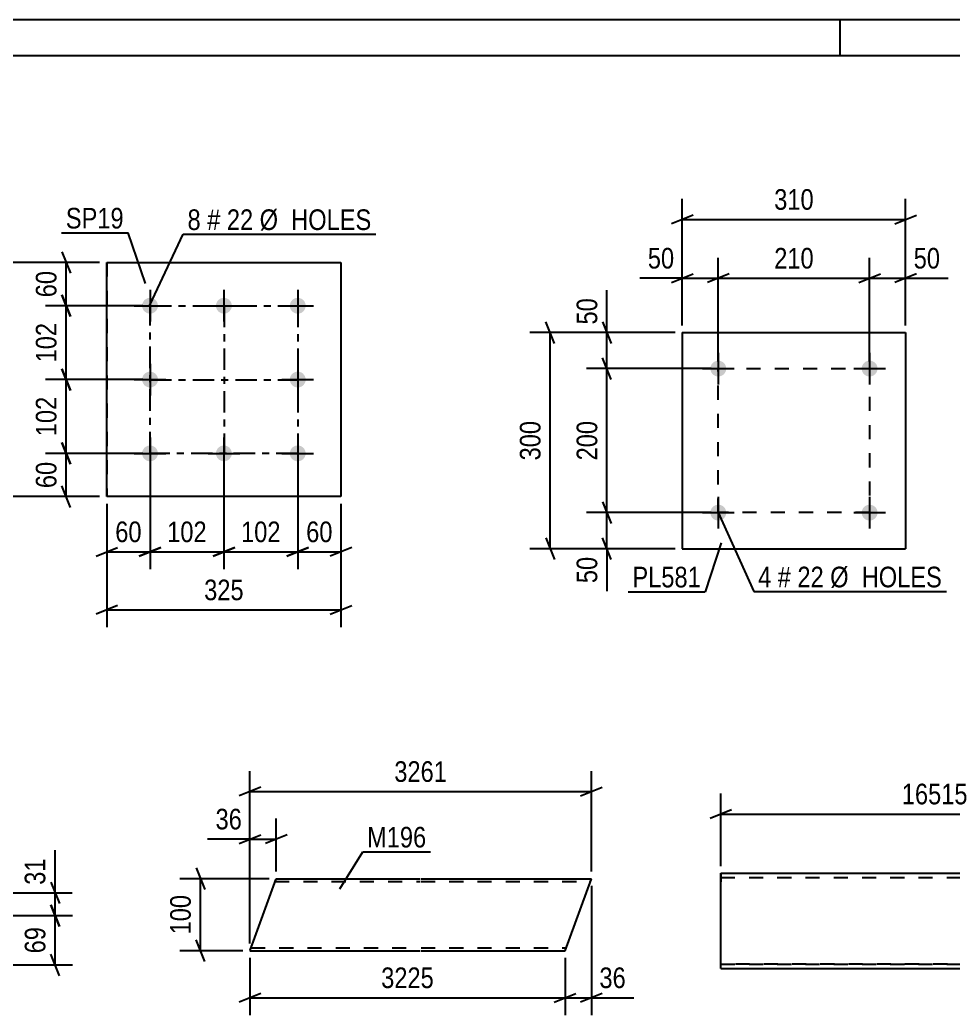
# Model space of a CAD drawing. Header units: millimetres. Extents: x 0 to 1757, y 0 to 560.
# Drawn here: x 96.2 to 225.7, y 158.8 to 297 of the extents above; entities that cross this region are included whole.
import ezdxf

# ---------------------------------------------------------------- set-up
doc = ezdxf.new("R2010")
doc.units = ezdxf.units.MM
doc.linetypes.add('DXK_LINE_DOT2', pattern=[3.9198, 1.9599, -1.9599])
doc.linetypes.add('DXK_LINE_DOT3', pattern=[5.9187, 2.979, -0.9799, 0.9799, -0.9799])
doc.styles.add('Arial Narrow', font='ARIALN.TTF', dxfattribs={"height": 0.2})

# ---------------------------------------------------------------- blocks, each defined once
blk = doc.blocks.new('Unknown-814276635-1133')
at = {"color": 5, "linetype": 'Continuous'}
for p, q in [((420, 297), (0, 297)), ((210, 292), (210, 297)), ((415, 292), (5, 292))]:
    blk.add_line(p, q, dxfattribs=at)
blk = doc.blocks.new('Part-814276635-5508 - 5502')
at = {"color": 2, "linetype": 'Continuous'}
for p, q in [((128.39, 168.57), (131.74, 177.77)), ((131.74, 177.77), (131.74, 177.77)), ((131.74, 177.77), (151.74, 177.77)), ((151.84, 177.77), (175.48, 177.77)), ((171.84, 167.77), (175.48, 177.77)), ((175.48, 177.77), (175.48, 177.77)), ((128.12, 167.83), (128.39, 168.57)), ((128.12, 167.83), (128.1, 167.77)), ((128.1, 167.77), (128.1, 167.77)), ((128.1, 167.77), (151.74, 167.77)), ((151.84, 167.77), (171.84, 167.77))]:
    blk.add_line(p, q, dxfattribs=at)
at = {"color": 7, "linetype": 'DXK_LINE_DOT2'}
for p, q in [((131.45, 176.97), (131.45, 176.97)), ((131.45, 176.97), (131.45, 176.97)), ((131.59, 177.37), (131.59, 177.37)), ((131.59, 177.37), (151.74, 177.37)), ((131.59, 177.37), (151.74, 177.37)), ((131.74, 177.77), (151.74, 177.77)), ((131.74, 177.77), (131.74, 177.77)), ((151.84, 177.77), (175.48, 177.77)), ((151.84, 177.37), (175.33, 177.37)), ((151.84, 177.37), (175.33, 177.37)), ((175.32, 177.34), (175.3, 177.28)), ((175.32, 177.34), (175.3, 177.28)), ((175.32, 177.34), (175.33, 177.37)), ((175.32, 177.34), (175.33, 177.37)), ((175.33, 177.37), (175.33, 177.37)), ((128.18, 168), (128.39, 168.57)), ((128.1, 167.77), (151.74, 167.77)), ((128.24, 168.17), (128.24, 168.17)), ((128.24, 168.17), (151.74, 168.17)), ((128.24, 168.17), (151.74, 168.17)), ((151.84, 168.17), (171.98, 168.17)), ((151.84, 168.17), (171.98, 168.17)), ((151.84, 167.77), (171.84, 167.77))]:
    blk.add_line(p, q, dxfattribs=at)
blk = doc.blocks.new('Part-814276635-5581 - 5575')
at = {"color": 2, "linetype": 'Continuous'}
for p, q in [((108.23, 230.82), (108.23, 263.32)), ((108.23, 263.32), (108.23, 263.32)), ((108.23, 263.32), (140.73, 263.31)), ((140.73, 263.31), (140.73, 230.81)), ((108.23, 230.82), (108.23, 230.82)), ((140.73, 230.81), (108.23, 230.82))]:
    blk.add_line(p, q, dxfattribs=at)
at = {"color": 7, "linetype": 'DXK_LINE_DOT2'}
for p, q in [((108.23, 263.32), (108.23, 230.82)), ((140.73, 263.31), (140.73, 263.31)), ((140.73, 263.31), (140.73, 230.81)), ((140.73, 230.81), (140.73, 230.81))]:
    blk.add_line(p, q, dxfattribs=at)
blk = doc.blocks.new('Bolt-814276635-5614 - 5575')
at = {"linetype": 'Continuous'}
for points in [[(115.33, 257.32), (115.31, 257.09), (115.24, 256.88), (115.12, 256.68), (114.97, 256.5), (114.79, 256.37), (114.58, 256.27), (114.35, 256.22), (114.12, 256.22), (113.9, 256.27), (113.69, 256.36), (113.5, 256.49), (113.34, 256.66), (113.23, 256.86), (113.15, 257.08), (113.13, 257.31), (113.15, 257.54), (113.22, 257.75), (113.33, 257.95), (113.49, 258.13), (113.67, 258.26), (113.88, 258.36), (114.1, 258.41), (114.33, 258.41), (114.56, 258.36), (114.77, 258.27), (114.96, 258.14), (115.11, 257.97), (115.23, 257.77), (115.3, 257.55)], [(125.58, 257.32), (125.56, 257.09), (125.49, 256.88), (125.37, 256.68), (125.22, 256.5), (125.04, 256.37), (124.83, 256.27), (124.6, 256.22), (124.37, 256.22), (124.15, 256.27), (123.94, 256.36), (123.75, 256.49), (123.59, 256.66), (123.48, 256.86), (123.4, 257.08), (123.38, 257.31), (123.4, 257.53), (123.47, 257.75), (123.58, 257.95), (123.74, 258.13), (123.92, 258.26), (124.13, 258.36), (124.35, 258.41), (124.58, 258.41), (124.81, 258.36), (125.02, 258.27), (125.21, 258.14), (125.36, 257.97), (125.48, 257.77), (125.55, 257.55)], [(135.83, 257.32), (135.81, 257.09), (135.74, 256.88), (135.62, 256.68), (135.47, 256.5), (135.29, 256.37), (135.08, 256.27), (134.85, 256.22), (134.62, 256.22), (134.4, 256.27), (134.19, 256.36), (134, 256.49), (133.84, 256.66), (133.73, 256.86), (133.65, 257.08), (133.63, 257.31), (133.65, 257.53), (133.72, 257.75), (133.83, 257.95), (133.99, 258.13), (134.17, 258.26), (134.38, 258.36), (134.6, 258.41), (134.83, 258.41), (135.06, 258.36), (135.27, 258.27), (135.46, 258.14), (135.61, 257.97), (135.73, 257.77), (135.8, 257.55)], [(115.33, 247.07), (115.31, 246.84), (115.24, 246.63), (115.12, 246.43), (114.97, 246.25), (114.79, 246.12), (114.58, 246.02), (114.35, 245.97), (114.12, 245.97), (113.9, 246.02), (113.69, 246.11), (113.5, 246.24), (113.34, 246.41), (113.23, 246.61), (113.15, 246.83), (113.13, 247.06), (113.15, 247.29), (113.22, 247.5), (113.33, 247.7), (113.48, 247.88), (113.67, 248.01), (113.88, 248.11), (114.1, 248.16), (114.33, 248.16), (114.56, 248.11), (114.77, 248.02), (114.96, 247.89), (115.11, 247.72), (115.23, 247.52), (115.3, 247.3)], [(135.83, 247.07), (135.81, 246.84), (135.74, 246.63), (135.62, 246.43), (135.47, 246.25), (135.29, 246.12), (135.08, 246.02), (134.85, 245.97), (134.62, 245.97), (134.4, 246.02), (134.19, 246.11), (134, 246.24), (133.84, 246.41), (133.73, 246.61), (133.65, 246.83), (133.63, 247.06), (133.65, 247.28), (133.72, 247.5), (133.83, 247.7), (133.98, 247.88), (134.17, 248.01), (134.38, 248.11), (134.6, 248.16), (134.83, 248.16), (135.06, 248.11), (135.27, 248.02), (135.46, 247.89), (135.61, 247.72), (135.73, 247.52), (135.8, 247.3)], [(115.33, 236.82), (115.31, 236.59), (115.24, 236.38), (115.12, 236.18), (114.97, 236), (114.79, 235.87), (114.58, 235.77), (114.35, 235.72), (114.12, 235.72), (113.9, 235.77), (113.69, 235.86), (113.5, 235.99), (113.34, 236.16), (113.23, 236.36), (113.15, 236.58), (113.13, 236.81), (113.15, 237.04), (113.22, 237.25), (113.33, 237.45), (113.48, 237.63), (113.67, 237.76), (113.88, 237.86), (114.1, 237.91), (114.33, 237.91), (114.56, 237.86), (114.77, 237.77), (114.96, 237.64), (115.11, 237.47), (115.23, 237.27), (115.3, 237.05)], [(125.58, 236.82), (125.56, 236.59), (125.49, 236.38), (125.37, 236.18), (125.22, 236), (125.04, 235.87), (124.83, 235.77), (124.6, 235.72), (124.37, 235.72), (124.15, 235.77), (123.94, 235.86), (123.75, 235.99), (123.59, 236.16), (123.48, 236.36), (123.4, 236.58), (123.38, 236.81), (123.4, 237.03), (123.47, 237.25), (123.58, 237.45), (123.73, 237.63), (123.92, 237.76), (124.13, 237.86), (124.35, 237.91), (124.58, 237.91), (124.81, 237.86), (125.02, 237.77), (125.21, 237.64), (125.36, 237.47), (125.48, 237.27), (125.55, 237.05)], [(135.83, 236.82), (135.81, 236.59), (135.74, 236.38), (135.62, 236.18), (135.47, 236), (135.29, 235.87), (135.08, 235.77), (134.85, 235.72), (134.62, 235.72), (134.4, 235.77), (134.19, 235.86), (134, 235.99), (133.84, 236.16), (133.73, 236.36), (133.65, 236.58), (133.63, 236.81), (133.65, 237.03), (133.72, 237.25), (133.83, 237.45), (133.98, 237.63), (134.17, 237.76), (134.38, 237.86), (134.6, 237.91), (134.83, 237.91), (135.06, 237.86), (135.27, 237.77), (135.46, 237.64), (135.61, 237.47), (135.73, 237.27), (135.8, 237.05)]]:
    blk.add_hatch(color=1, dxfattribs=at).paths.add_polyline_path(points)
at = {"color": 1, "linetype": 'Continuous'}
for p, q in [((114.23, 259.52), (114.23, 255.12)), ((124.48, 259.51), (124.48, 255.11)), ((134.73, 259.51), (134.73, 255.11)), ((112.03, 257.31), (116.43, 257.31)), ((122.28, 257.31), (126.68, 257.31)), ((132.53, 257.31), (136.93, 257.31)), ((114.23, 249.27), (114.23, 244.87)), ((134.73, 249.26), (134.73, 244.86)), ((112.03, 247.07), (116.43, 247.07)), ((132.53, 247.06), (136.93, 247.06)), ((114.23, 239.02), (114.23, 234.62)), ((124.48, 239.01), (124.48, 234.61)), ((134.73, 239.01), (134.73, 234.61)), ((112.03, 236.81), (116.43, 236.81)), ((122.28, 236.81), (126.68, 236.81)), ((132.53, 236.81), (136.93, 236.81))]:
    blk.add_line(p, q, dxfattribs=at)
blk = doc.blocks.new('Part-814276635-5984 - 5979')
at = {"color": 2, "linetype": 'Continuous'}
for p, q in [((193.45, 177.32), (193.45, 178.52)), ((193.45, 178.52), (193.45, 178.52)), ((193.45, 178.52), (232.73, 178.52)), ((232.83, 178.52), (252.83, 178.52)), ((252.83, 178.52), (252.83, 178.52)), ((252.83, 178.52), (252.83, 178.43)), ((252.83, 178.43), (252.83, 178.17)), ((193.45, 165.32), (193.45, 177.32)), ((252.83, 178.17), (252.83, 177.32)), ((252.83, 165.32), (252.83, 177.32)), ((193.45, 165.32), (193.45, 165.32)), ((193.45, 165.32), (232.73, 165.32)), ((232.83, 165.32), (252.83, 165.32)), ((252.83, 165.32), (252.83, 165.32))]:
    blk.add_line(p, q, dxfattribs=at)
at = {"color": 7, "linetype": 'DXK_LINE_DOT2'}
for p, q in [((193.45, 178.52), (232.73, 178.52)), ((193.45, 178.43), (193.45, 177.32)), ((232.83, 178.52), (252.83, 178.52)), ((193.45, 177.92), (232.73, 177.92)), ((193.45, 177.92), (232.73, 177.92)), ((193.45, 177.92), (193.45, 177.32)), ((232.83, 177.92), (252.83, 177.92)), ((232.83, 177.92), (252.83, 177.92)), ((252.83, 177.32), (252.83, 178.17)), ((252.83, 177.92), (252.83, 177.92)), ((252.83, 177.78), (252.83, 177.32)), ((252.83, 177.55), (252.83, 177.74)), ((193.45, 165.32), (193.45, 165.97)), ((232.73, 165.92), (193.45, 165.92)), ((193.45, 165.92), (232.73, 165.92)), ((193.45, 165.92), (193.45, 165.92)), ((252.83, 165.92), (232.83, 165.92)), ((232.83, 165.92), (252.83, 165.92)), ((252.83, 165.41), (252.83, 166.52)), ((252.83, 166.06), (252.83, 166.52)), ((252.83, 165.92), (252.83, 165.96)), ((252.83, 165.92), (252.83, 165.92)), ((193.45, 165.32), (232.73, 165.32)), ((232.83, 165.32), (252.83, 165.32))]:
    blk.add_line(p, q, dxfattribs=at)
blk = doc.blocks.new('Bolt-814276635-6528 - 6494')
at = {"linetype": 'Continuous'}
for points in [[(194.2, 248.59, -1), (192, 248.59, -1)], [(215.2, 248.59, -1), (213, 248.59, -1)]]:
    blk.add_hatch(color=1, dxfattribs=at).paths.add_polyline_path(points)
at = {"color": 1, "linetype": 'Continuous'}
for p, q in [((193.1, 250.79), (193.1, 246.39)), ((214.1, 250.79), (214.1, 246.39)), ((190.9, 248.59), (195.3, 248.59)), ((211.9, 248.59), (216.3, 248.59))]:
    blk.add_line(p, q, dxfattribs=at)
blk = doc.blocks.new('Bolt-814276635-6533 - 6494')
at = {"linetype": 'Continuous'}
for points in [[(194.2, 228.59, -1), (192, 228.59, -1)], [(215.2, 228.59, -1), (213, 228.59, -1)]]:
    blk.add_hatch(color=1, dxfattribs=at).paths.add_polyline_path(points)
at = {"color": 1, "linetype": 'Continuous'}
for p, q in [((193.1, 230.79), (193.1, 226.39)), ((214.1, 230.79), (214.1, 226.39)), ((190.9, 228.59), (195.3, 228.59)), ((211.9, 228.59), (216.3, 228.59))]:
    blk.add_line(p, q, dxfattribs=at)
blk = doc.blocks.new('Part-814276635-6538 - 6494')
at = {"color": 2, "linetype": 'Continuous'}
for p, q in [((188.1, 253.58), (188.1, 223.58)), ((188.1, 253.58), (219.1, 253.58)), ((219.1, 253.58), (219.1, 223.58)), ((188.1, 223.58), (219.1, 223.58))]:
    blk.add_line(p, q, dxfattribs=at)
blk = doc.blocks.new('Rectangle-814276635-5701 - 5575')
at = {"color": 1, "linetype": 'DXK_LINE_DOT3'}
blk.add_lwpolyline([(114.23, 257.32), (134.73, 257.31), (134.73, 236.81), (114.23, 236.82), (114.23, 257.32)], close=True, dxfattribs=at)
blk = doc.blocks.new('Rectangle-814276635-6647 - 6494')
at = {"color": 1, "linetype": 'DXK_LINE_DOT2'}
blk.add_lwpolyline([(193.1, 248.59), (214.1, 248.59), (214.1, 228.59), (193.1, 228.59), (193.1, 248.59)], close=True, dxfattribs=at)
blk = doc.blocks.new('Line-814276635-5694 - 5575')
at = {"color": 1, "linetype": 'DXK_LINE_DOT3'}
blk.add_line((124.53, 257.31), (124.53, 236.81), dxfattribs=at)
blk = doc.blocks.new('Line-814276635-5687 - 5575')
at = {"color": 1, "linetype": 'DXK_LINE_DOT3'}
blk.add_line((114.23, 247.02), (134.73, 247.01), dxfattribs=at)
blk = doc.blocks.new('StraightDimension-814276635-5560 - 5502')
at = {"color": 7, "linetype": 'Continuous'}
for p, q in [((128.1, 166.77), (128.1, 158.83)), ((171.84, 166.77), (171.84, 158.83)), ((129.6, 161.83), (126.6, 160.63)), ((170.34, 160.63), (173.34, 161.83)), ((128.1, 161.23), (171.84, 161.23))]:
    blk.add_line(p, q, dxfattribs=at)
at = {"color": 0}
blk.add_wipeout([(154.22, 161.98), (154.22, 166.18), (145.71, 166.18), (145.71, 161.98)], dxfattribs=at)
at = {"color": 3, "style": 'Arial Narrow'}
blk.add_text('3225', height=2.863, dxfattribs=at).set_placement((146.31, 162.58))
blk = doc.blocks.new('StraightDimension-814276635-5548 - 5502')
at = {"color": 7, "linetype": 'Continuous'}
for p, q in [((175.48, 176.77), (175.48, 158.83)), ((171.84, 166.77), (171.84, 158.83)), ((170.34, 160.63), (173.34, 161.83)), ((176.98, 161.83), (173.98, 160.63)), ((171.84, 161.23), (175.48, 161.23)), ((175.48, 161.23), (181.38, 161.23)), ((175.48, 161.23), (181.38, 161.23))]:
    blk.add_line(p, q, dxfattribs=at)
at = {"color": 0}
blk.add_wipeout([(180.86, 161.98), (180.86, 166.18), (176, 166.18), (176, 161.98)], dxfattribs=at)
at = {"color": 3, "style": 'Arial Narrow'}
blk.add_text('36', height=2.863, dxfattribs=at).set_placement((176.6, 162.58))
blk = doc.blocks.new('StraightDimension-814276635-5524 - 5502')
at = {"color": 7, "linetype": 'Continuous'}
for p, q in [((128.1, 168.77), (128.1, 192.71)), ((175.48, 178.77), (175.48, 192.71)), ((129.6, 190.46), (126.6, 189.26)), ((128.1, 189.86), (175.48, 189.86)), ((173.98, 189.26), (176.98, 190.46))]:
    blk.add_line(p, q, dxfattribs=at)
at = {"color": 0}
blk.add_wipeout([(156.04, 190.61), (156.04, 194.81), (147.53, 194.81), (147.53, 190.61)], dxfattribs=at)
at = {"color": 3, "style": 'Arial Narrow'}
blk.add_text('3261', height=2.863, dxfattribs=at).set_placement((148.13, 191.21))
blk = doc.blocks.new('StraightDimension-814276635-5535 - 5502')
at = {"color": 7, "linetype": 'Continuous'}
for p, q in [((128.1, 168.77), (128.1, 186.11)), ((131.74, 178.77), (131.74, 186.11)), ((126.6, 182.66), (129.6, 183.86)), ((133.24, 183.86), (130.24, 182.66)), ((128.1, 183.26), (122.19, 183.26)), ((128.1, 183.26), (122.19, 183.26)), ((128.1, 183.26), (131.74, 183.26))]:
    blk.add_line(p, q, dxfattribs=at)
at = {"color": 0}
blk.add_wipeout([(127.57, 184.01), (127.57, 188.21), (122.72, 188.21), (122.72, 184.01)], dxfattribs=at)
at = {"color": 3, "style": 'Arial Narrow'}
blk.add_text('36', height=2.863, dxfattribs=at).set_placement((123.32, 184.61))
blk = doc.blocks.new('StraightDimension-814276635-5511 - 5502')
at = {"color": 7, "linetype": 'Continuous'}
for p, q in [((120.63, 179.27), (121.83, 176.27)), ((130.74, 177.77), (118.38, 177.77)), ((121.23, 167.77), (121.23, 177.77)), ((121.83, 166.27), (120.63, 169.27)), ((127.1, 167.77), (118.38, 167.77))]:
    blk.add_line(p, q, dxfattribs=at)
at = {"color": 0}
blk.add_wipeout([(120.48, 176.11), (116.28, 176.11), (116.28, 169.43), (120.48, 169.43)], dxfattribs=at)
at = {"color": 3, "style": 'Arial Narrow'}
blk.add_text('100', height=2.863, rotation=90.0002, dxfattribs=at).set_placement((119.88, 170.03))
blk = doc.blocks.new('StraightDimension-814276635-6373 - 6223')
at = {"color": 7, "linetype": 'Continuous'}
for p, q in [((100.45, 174.15), (101.65, 171.15)), ((89.78, 172.65), (103.45, 172.65)), ((101.05, 165.8), (101.05, 172.65)), ((101.65, 164.3), (100.45, 167.3)), ((80.79, 165.8), (103.45, 165.8))]:
    blk.add_line(p, q, dxfattribs=at)
at = {"color": 0}
blk.add_wipeout([(100.3, 171.65), (96.1, 171.65), (96.1, 166.8), (100.3, 166.8)], dxfattribs=at)
at = {"color": 3, "style": 'Arial Narrow'}
blk.add_text('69', height=2.863, rotation=90.0002, dxfattribs=at).set_placement((99.7, 167.4))
blk = doc.blocks.new('StraightDimension-814276635-6397 - 6223')
at = {"color": 7, "linetype": 'Continuous'}
for p, q in [((101.04, 175.8), (101.04, 181.71)), ((101.04, 175.8), (101.04, 181.71)), ((100.44, 177.3), (101.64, 174.3)), ((88.8, 175.8), (103.44, 175.8)), ((101.04, 172.65), (101.04, 175.8)), ((101.64, 171.15), (100.44, 174.15)), ((89.78, 172.65), (103.44, 172.65))]:
    blk.add_line(p, q, dxfattribs=at)
at = {"color": 0}
blk.add_wipeout([(100.29, 181.18), (96.09, 181.18), (96.09, 176.32), (100.29, 176.32)], dxfattribs=at)
at = {"color": 3, "style": 'Arial Narrow'}
blk.add_text('31', height=2.863, rotation=90.0002, dxfattribs=at).set_placement((99.69, 176.92))
blk = doc.blocks.new('StraightDimension-814276635-9334 - 5575')
at = {"color": 7, "linetype": 'Continuous'}
for p, q in [((101.99, 238.32), (103.19, 235.32)), ((113.23, 236.82), (99.74, 236.82)), ((102.59, 230.82), (102.59, 236.82)), ((103.19, 229.32), (101.99, 232.32)), ((107.23, 230.82), (99.74, 230.82))]:
    blk.add_line(p, q, dxfattribs=at)
at = {"color": 0}
blk.add_wipeout([(101.84, 236.24), (97.64, 236.24), (97.64, 231.39), (101.84, 231.39)], dxfattribs=at)
at = {"color": 3, "style": 'Arial Narrow'}
blk.add_text('60', height=2.863, rotation=90.0002, dxfattribs=at).set_placement((101.24, 231.99))
blk = doc.blocks.new('StraightDimension-814276635-11975 - 5575')
at = {"color": 7, "linetype": 'Continuous'}
for p, q in [((124.48, 235.81), (124.48, 220.74)), ((134.73, 235.81), (134.73, 220.74)), ((122.98, 222.54), (125.98, 223.74)), ((124.48, 223.14), (134.73, 223.14)), ((136.23, 223.74), (133.23, 222.54))]:
    blk.add_line(p, q, dxfattribs=at)
at = {"color": 0}
blk.add_wipeout([(132.94, 223.89), (132.94, 228.09), (126.26, 228.09), (126.26, 223.89)], dxfattribs=at)
at = {"color": 3, "style": 'Arial Narrow'}
blk.add_text('102', height=2.863, dxfattribs=at).set_placement((126.86, 224.49))
blk = doc.blocks.new('StraightDimension-814276635-5641 - 5575')
at = {"color": 7, "linetype": 'Continuous'}
for p, q in [((108.23, 229.82), (108.23, 212.68)), ((140.73, 229.81), (140.73, 212.68)), ((109.73, 215.68), (106.73, 214.48)), ((139.23, 214.48), (142.23, 215.68)), ((108.23, 215.08), (140.73, 215.08))]:
    blk.add_line(p, q, dxfattribs=at)
at = {"color": 0}
blk.add_wipeout([(127.82, 215.83), (127.82, 220.03), (121.14, 220.03), (121.14, 215.83)], dxfattribs=at)
at = {"color": 3, "style": 'Arial Narrow'}
blk.add_text('325', height=2.863, dxfattribs=at).set_placement((121.74, 216.43))
blk = doc.blocks.new('StraightDimension-814276635-5677 - 5575')
at = {"color": 7, "linetype": 'Continuous'}
for p, q in [((94.47, 261.82), (93.27, 264.82)), ((107.23, 263.32), (91.02, 263.32)), ((93.87, 230.82), (93.87, 263.32)), ((93.27, 232.32), (94.47, 229.32)), ((107.23, 230.82), (91.02, 230.82))]:
    blk.add_line(p, q, dxfattribs=at)
at = {"color": 0}
blk.add_wipeout([(93.12, 250.41), (88.92, 250.41), (88.92, 243.72), (93.12, 243.72)], dxfattribs=at)
at = {"color": 3, "style": 'Arial Narrow'}
blk.add_text('325', height=2.863, rotation=90.0002, dxfattribs=at).set_placement((92.52, 244.32))
blk = doc.blocks.new('StraightDimension-814276635-9331 - 5575')
at = {"color": 7, "linetype": 'Continuous'}
for p, q in [((101.99, 264.82), (103.19, 261.82)), ((107.23, 263.32), (99.74, 263.32)), ((102.59, 257.32), (102.59, 263.32)), ((103.19, 255.82), (101.99, 258.82)), ((113.23, 257.32), (99.74, 257.32))]:
    blk.add_line(p, q, dxfattribs=at)
at = {"color": 0}
blk.add_wipeout([(101.84, 262.74), (97.64, 262.74), (97.64, 257.89), (101.84, 257.89)], dxfattribs=at)
at = {"color": 3, "style": 'Arial Narrow'}
blk.add_text('60', height=2.863, rotation=90.0002, dxfattribs=at).set_placement((101.24, 258.49))
blk = doc.blocks.new('StraightDimension-814276635-9332 - 5575')
at = {"color": 7, "linetype": 'Continuous'}
for p, q in [((101.99, 258.82), (103.19, 255.82)), ((113.23, 257.32), (99.74, 257.32)), ((102.59, 247.07), (102.59, 257.32)), ((103.19, 245.57), (101.99, 248.57)), ((113.23, 247.07), (99.74, 247.07))]:
    blk.add_line(p, q, dxfattribs=at)
at = {"color": 0}
blk.add_wipeout([(101.84, 255.53), (97.64, 255.53), (97.64, 248.85), (101.84, 248.85)], dxfattribs=at)
at = {"color": 3, "style": 'Arial Narrow'}
blk.add_text('102', height=2.863, rotation=90.0002, dxfattribs=at).set_placement((101.24, 249.45))
blk = doc.blocks.new('StraightDimension-814276635-9333 - 5575')
at = {"color": 7, "linetype": 'Continuous'}
for p, q in [((101.99, 248.57), (103.19, 245.57)), ((113.23, 247.07), (99.74, 247.07)), ((102.59, 236.82), (102.59, 247.07)), ((103.19, 235.32), (101.99, 238.32)), ((113.23, 236.82), (99.74, 236.82))]:
    blk.add_line(p, q, dxfattribs=at)
at = {"color": 0}
blk.add_wipeout([(101.84, 245.28), (97.64, 245.28), (97.64, 238.6), (101.84, 238.6)], dxfattribs=at)
at = {"color": 3, "style": 'Arial Narrow'}
blk.add_text('102', height=2.863, rotation=90.0002, dxfattribs=at).set_placement((101.24, 239.2))
blk = doc.blocks.new('StraightDimension-814276635-11974 - 5575')
at = {"color": 7, "linetype": 'Continuous'}
for p, q in [((134.73, 235.81), (134.73, 220.74)), ((140.73, 229.81), (140.73, 220.74)), ((133.23, 222.54), (136.23, 223.74)), ((134.73, 223.14), (140.73, 223.14)), ((142.23, 223.74), (139.23, 222.54))]:
    blk.add_line(p, q, dxfattribs=at)
at = {"color": 0}
blk.add_wipeout([(140.16, 223.89), (140.16, 228.09), (135.3, 228.09), (135.3, 223.89)], dxfattribs=at)
at = {"color": 3, "style": 'Arial Narrow'}
blk.add_text('60', height=2.863, dxfattribs=at).set_placement((135.9, 224.49))
blk = doc.blocks.new('StraightDimension-814276635-11976 - 5575')
at = {"color": 7, "linetype": 'Continuous'}
for p, q in [((114.23, 235.82), (114.23, 220.74)), ((124.48, 235.81), (124.48, 220.74)), ((112.73, 222.54), (115.73, 223.74)), ((114.23, 223.14), (124.48, 223.14)), ((125.98, 223.74), (122.98, 222.54))]:
    blk.add_line(p, q, dxfattribs=at)
at = {"color": 0}
blk.add_wipeout([(122.69, 223.89), (122.69, 228.09), (116.01, 228.09), (116.01, 223.89)], dxfattribs=at)
at = {"color": 3, "style": 'Arial Narrow'}
blk.add_text('102', height=2.863, dxfattribs=at).set_placement((116.61, 224.49))
blk = doc.blocks.new('StraightDimension-814276635-11977 - 5575')
at = {"color": 7, "linetype": 'Continuous'}
for p, q in [((114.23, 235.82), (114.23, 220.74)), ((108.23, 229.82), (108.23, 220.74)), ((106.73, 222.54), (109.73, 223.74)), ((108.23, 223.14), (114.23, 223.14)), ((115.73, 223.74), (112.73, 222.54))]:
    blk.add_line(p, q, dxfattribs=at)
at = {"color": 0}
blk.add_wipeout([(113.66, 223.89), (113.66, 228.09), (108.8, 228.09), (108.8, 223.89)], dxfattribs=at)
at = {"color": 3, "style": 'Arial Narrow'}
blk.add_text('60', height=2.863, dxfattribs=at).set_placement((109.4, 224.49))
blk = doc.blocks.new('StraightDimension-814276635-5987 - 5979')
at = {"color": 7, "linetype": 'Continuous'}
for p, q in [((193.45, 179.52), (193.45, 189.59)), ((252.83, 179.52), (252.83, 189.59)), ((194.95, 187.34), (191.95, 186.14)), ((193.45, 186.74), (252.83, 186.74)), ((251.33, 186.14), (254.33, 187.34))]:
    blk.add_line(p, q, dxfattribs=at)
at = {"color": 0}
blk.add_wipeout([(228.31, 187.49), (228.31, 191.69), (217.97, 191.69), (217.97, 187.49)], dxfattribs=at)
at = {"color": 3, "style": 'Arial Narrow'}
blk.add_text('16515', height=2.863, dxfattribs=at).set_placement((218.57, 188.09))
blk = doc.blocks.new('StraightDimension-814276635-6551 - 6494')
at = {"color": 7, "linetype": 'Continuous'}
for p, q in [((188.1, 254.58), (188.1, 263.98)), ((193.1, 249.59), (193.1, 263.98)), ((186.6, 260.53), (189.6, 261.73)), ((194.6, 261.73), (191.6, 260.53)), ((188.1, 261.13), (182.19, 261.13)), ((188.1, 261.13), (182.19, 261.13)), ((188.1, 261.13), (193.1, 261.13))]:
    blk.add_line(p, q, dxfattribs=at)
at = {"color": 0}
blk.add_wipeout([(187.57, 261.88), (187.57, 266.08), (182.72, 266.08), (182.72, 261.88)], dxfattribs=at)
at = {"color": 3, "style": 'Arial Narrow'}
blk.add_text('50', height=2.863, dxfattribs=at).set_placement((183.32, 262.48))
blk = doc.blocks.new('StraightDimension-814276635-6540 - 6494')
at = {"color": 7, "linetype": 'Continuous'}
for p, q in [((188.1, 254.58), (188.1, 272.14)), ((219.1, 254.58), (219.1, 272.14)), ((189.6, 269.89), (186.6, 268.69)), ((217.6, 268.69), (220.6, 269.89)), ((188.1, 269.29), (219.1, 269.29))]:
    blk.add_line(p, q, dxfattribs=at)
at = {"color": 0}
blk.add_wipeout([(206.94, 270.04), (206.94, 274.24), (200.26, 274.24), (200.26, 270.04)], dxfattribs=at)
at = {"color": 3, "style": 'Arial Narrow'}
blk.add_text('310', height=2.863, dxfattribs=at).set_placement((200.86, 270.64))
blk = doc.blocks.new('StraightDimension-814276635-6564 - 6494')
at = {"color": 7, "linetype": 'Continuous'}
for p, q in [((193.1, 249.59), (193.1, 263.98)), ((214.1, 249.59), (214.1, 263.98)), ((194.6, 261.73), (191.6, 260.53)), ((212.6, 260.53), (215.6, 261.73)), ((193.1, 261.13), (214.1, 261.13))]:
    blk.add_line(p, q, dxfattribs=at)
at = {"color": 0}
blk.add_wipeout([(206.94, 261.88), (206.94, 266.08), (200.26, 266.08), (200.26, 261.88)], dxfattribs=at)
at = {"color": 3, "style": 'Arial Narrow'}
blk.add_text('210', height=2.863, dxfattribs=at).set_placement((200.86, 262.48))
blk = doc.blocks.new('StraightDimension-814276635-6580 - 6494')
at = {"color": 7, "linetype": 'Continuous'}
for p, q in [((214.1, 249.59), (214.1, 263.98)), ((219.1, 254.58), (219.1, 263.98)), ((212.6, 260.53), (215.6, 261.73)), ((220.6, 261.73), (217.6, 260.53)), ((214.1, 261.13), (219.1, 261.13)), ((219.1, 261.13), (225, 261.13)), ((219.1, 261.13), (225, 261.13))]:
    blk.add_line(p, q, dxfattribs=at)
at = {"color": 0}
blk.add_wipeout([(224.48, 261.88), (224.48, 266.08), (219.62, 266.08), (219.62, 261.88)], dxfattribs=at)
at = {"color": 3, "style": 'Arial Narrow'}
blk.add_text('50', height=2.863, dxfattribs=at).set_placement((220.22, 262.48))
blk = doc.blocks.new('StraightDimension-814276635-6594 - 6494')
at = {"color": 7, "linetype": 'Continuous'}
for p, q in [((170.37, 252.08), (169.17, 255.08)), ((187.1, 253.58), (166.92, 253.58)), ((169.77, 223.58), (169.77, 253.58)), ((169.17, 225.08), (170.37, 222.08)), ((187.1, 223.58), (166.92, 223.58))]:
    blk.add_line(p, q, dxfattribs=at)
at = {"color": 0}
blk.add_wipeout([(169.02, 241.93), (164.82, 241.93), (164.82, 235.24), (169.02, 235.24)], dxfattribs=at)
at = {"color": 3, "style": 'Arial Narrow'}
blk.add_text('300', height=2.863, rotation=90.0002, dxfattribs=at).set_placement((168.42, 235.84))
blk = doc.blocks.new('StraightDimension-814276635-6605 - 6494')
at = {"color": 7, "linetype": 'Continuous'}
for p, q in [((177.65, 253.58), (177.65, 259.49)), ((177.65, 253.58), (177.65, 259.49)), ((177.05, 255.08), (178.25, 252.08)), ((187.1, 253.58), (174.8, 253.58)), ((177.65, 248.59), (177.65, 253.58)), ((178.25, 247.09), (177.05, 250.09)), ((192.1, 248.59), (174.8, 248.59))]:
    blk.add_line(p, q, dxfattribs=at)
at = {"color": 0}
blk.add_wipeout([(176.9, 258.96), (172.7, 258.96), (172.7, 254.11), (176.9, 254.11)], dxfattribs=at)
at = {"color": 3, "style": 'Arial Narrow'}
blk.add_text('50', height=2.863, rotation=90.0002, dxfattribs=at).set_placement((176.3, 254.71))
blk = doc.blocks.new('StraightDimension-814276635-6618 - 6494')
at = {"color": 7, "linetype": 'Continuous'}
for p, q in [((178.25, 247.09), (177.05, 250.09)), ((192.1, 248.59), (174.8, 248.59)), ((177.65, 228.59), (177.65, 248.59)), ((177.05, 230.09), (178.25, 227.09)), ((192.1, 228.59), (174.8, 228.59))]:
    blk.add_line(p, q, dxfattribs=at)
at = {"color": 0}
blk.add_wipeout([(176.9, 241.93), (172.7, 241.93), (172.7, 235.24), (176.9, 235.24)], dxfattribs=at)
at = {"color": 3, "style": 'Arial Narrow'}
blk.add_text('200', height=2.863, rotation=90.0002, dxfattribs=at).set_placement((176.3, 235.84))
blk = doc.blocks.new('StraightDimension-814276635-6634 - 6494')
at = {"color": 7, "linetype": 'Continuous'}
for p, q in [((177.05, 230.09), (178.25, 227.09)), ((192.1, 228.59), (174.8, 228.59)), ((177.65, 223.58), (177.65, 228.59)), ((178.25, 222.08), (177.05, 225.08)), ((187.1, 223.58), (174.8, 223.58)), ((177.65, 223.58), (177.65, 217.68)), ((177.65, 223.58), (177.65, 217.68))]:
    blk.add_line(p, q, dxfattribs=at)
at = {"color": 0}
blk.add_wipeout([(176.9, 223.06), (172.7, 223.06), (172.7, 218.2), (176.9, 218.2)], dxfattribs=at)
at = {"color": 3, "style": 'Arial Narrow'}
blk.add_text('50', height=2.863, rotation=90.0002, dxfattribs=at).set_placement((176.3, 218.8))
blk = doc.blocks.new('Mark-814276635-5504 - 5502')
at = {"color": 0}
blk.add_wipeout([(152.57, 182.1), (152.57, 185.1), (144.35, 185.1), (144.35, 182.1)], dxfattribs=at)
blk.add_wipeout([(152.57, 182.1), (152.57, 185.1), (144.35, 185.1), (144.35, 182.1)], dxfattribs=at)
at = {"color": 30, "linetype": 'Continuous'}
for p, q in [((140.55, 176.35), (143.75, 181.5)), ((143.75, 181.5), (153.17, 181.5))]:
    blk.add_line(p, q, dxfattribs=at)
at = {"color": 3, "style": 'Arial Narrow'}
blk.add_text('M196', height=2.863, dxfattribs=at).set_placement((144.35, 182.1))
blk = doc.blocks.new('Mark-814276635-5577 - 5575')
at = {"color": 0}
blk.add_wipeout([(110.58, 268.04), (110.58, 271.04), (102.54, 271.04), (102.54, 268.04)], dxfattribs=at)
blk.add_wipeout([(110.58, 268.04), (110.58, 271.04), (102.54, 271.04), (102.54, 268.04)], dxfattribs=at)
at = {"color": 30, "linetype": 'Continuous'}
for p in [(101.94, 267.44), (113.6, 260.42)]:
    blk.add_line(p, (111.18, 267.44), dxfattribs=at)
at = {"color": 3, "style": 'Arial Narrow'}
blk.add_text('SP19', height=2.863, dxfattribs=at).set_placement((102.54, 268.04))
blk = doc.blocks.new('Mark-814276635-5610 - 5575')
at = {"color": 0}
for points in [[(121.26, 267.83), (121.26, 270.83), (119.43, 270.83), (119.43, 267.83)], [(123.99, 267.83), (123.99, 270.83), (122.16, 270.83), (122.16, 267.83)], [(128.54, 267.83), (128.54, 270.83), (124.89, 270.83), (124.89, 267.83)], [(144.97, 267.83), (144.97, 270.83), (129.44, 270.83), (129.44, 267.83)]]:
    blk.add_wipeout(points, dxfattribs=at)
for points in [[(121.26, 267.83), (121.26, 270.83), (119.43, 270.83), (119.43, 267.83)], [(123.99, 267.83), (123.99, 270.83), (122.16, 270.83), (122.16, 267.83)], [(128.54, 267.83), (128.54, 270.83), (124.89, 270.83), (124.89, 267.83)], [(144.97, 267.83), (144.97, 270.83), (129.44, 270.83), (129.44, 267.83)]]:
    blk.add_wipeout(points, dxfattribs=at)
at = {"color": 7, "linetype": 'Continuous'}
for p, q in [((114.21, 257.38), (118.83, 267.23)), ((118.83, 267.23), (145.57, 267.23))]:
    blk.add_line(p, q, dxfattribs=at)
at = {"color": 3, "style": 'Arial Narrow'}
for s, height, p in [('8', 2.86, (119.43, 267.83)), ('#', 2.86, (122.16, 267.83)), ('22', 2.863, (124.89, 267.83)), ('Ø  HOLES', 2.863, (129.44, 267.83))]:
    blk.add_text(s, height=height, dxfattribs=at).set_placement(p)
blk = doc.blocks.new('Mark-814276635-6534 - 6494')
at = {"color": 0}
blk.add_wipeout([(190.69, 218.21), (190.69, 221.21), (181.18, 221.21), (181.18, 218.21)], dxfattribs=at)
blk.add_wipeout([(190.69, 218.21), (190.69, 221.21), (181.18, 221.21), (181.18, 218.21)], dxfattribs=at)
at = {"color": 30, "linetype": 'Continuous'}
for p in [(193.5, 224.4), (180.58, 217.61)]:
    blk.add_line(p, (191.29, 217.61), dxfattribs=at)
at = {"color": 3, "style": 'Arial Narrow'}
blk.add_text('PL581', height=2.863, dxfattribs=at).set_placement((181.18, 218.21))
blk = doc.blocks.new('MarkSet-814276635-6694 - 6494')
at = {"color": 0}
for points in [[(200.45, 218.22), (200.45, 221.22), (198.62, 221.22), (198.62, 218.22)], [(203.18, 218.22), (203.18, 221.22), (201.35, 221.22), (201.35, 218.22)], [(207.73, 218.22), (207.73, 221.22), (204.08, 221.22), (204.08, 218.22)], [(224.16, 218.22), (224.16, 221.22), (208.63, 221.22), (208.63, 218.22)]]:
    blk.add_wipeout(points, dxfattribs=at)
for points in [[(200.45, 218.22), (200.45, 221.22), (198.62, 221.22), (198.62, 218.22)], [(203.18, 218.22), (203.18, 221.22), (201.35, 221.22), (201.35, 218.22)], [(207.73, 218.22), (207.73, 221.22), (204.08, 221.22), (204.08, 218.22)], [(224.16, 218.22), (224.16, 221.22), (208.63, 221.22), (208.63, 218.22)]]:
    blk.add_wipeout(points, dxfattribs=at)
at = {"color": 7, "linetype": 'Continuous'}
for p, q in [((193.1, 228.59), (198.02, 217.62)), ((198.02, 217.62), (224.76, 217.62))]:
    blk.add_line(p, q, dxfattribs=at)
at = {"color": 3, "style": 'Arial Narrow'}
for s, height, p in [('4', 2.86, (198.62, 218.22)), ('22', 2.863, (204.08, 218.22)), ('Ø  HOLES', 2.863, (208.63, 218.22)), ('#', 2.86, (201.35, 218.22))]:
    blk.add_text(s, height=height, dxfattribs=at).set_placement(p)

msp = doc.modelspace()

# ---------------------------------------------------------------- block references
for name in ['Unknown-814276635-1133', 'Part-814276635-5581 - 5575', 'Bolt-814276635-5614 - 5575', 'Rectangle-814276635-5701 - 5575', 'Line-814276635-5694 - 5575', 'Part-814276635-6538 - 6494', 'Bolt-814276635-6528 - 6494', 'Rectangle-814276635-6647 - 6494', 'Line-814276635-5687 - 5575', 'Bolt-814276635-6533 - 6494', 'Part-814276635-5984 - 5979', 'Part-814276635-5508 - 5502']:
    msp.add_blockref(name, (0, 0))

# ---------------------------------------------------------------- next in the draw order: block references
for name in ['StraightDimension-814276635-6551 - 6494', 'StraightDimension-814276635-9334 - 5575', 'StraightDimension-814276635-11975 - 5575', 'StraightDimension-814276635-5987 - 5979', 'StraightDimension-814276635-6373 - 6223', 'StraightDimension-814276635-5560 - 5502']:
    msp.add_blockref(name, (0, 0))

# ---------------------------------------------------------------- next in the draw order: block references
for name in ['StraightDimension-814276635-6540 - 6494', 'StraightDimension-814276635-5641 - 5575', 'StraightDimension-814276635-6397 - 6223', 'StraightDimension-814276635-5548 - 5502']:
    msp.add_blockref(name, (0, 0))

# ---------------------------------------------------------------- next in the draw order: block references
for name in ['StraightDimension-814276635-6564 - 6494', 'StraightDimension-814276635-5677 - 5575', 'StraightDimension-814276635-6594 - 6494', 'StraightDimension-814276635-11974 - 5575', 'StraightDimension-814276635-5524 - 5502']:
    msp.add_blockref(name, (0, 0))

# ---------------------------------------------------------------- next in the draw order: block references
for name in ['StraightDimension-814276635-6580 - 6494', 'StraightDimension-814276635-9331 - 5575', 'StraightDimension-814276635-6605 - 6494', 'StraightDimension-814276635-5535 - 5502', 'Mark-814276635-5504 - 5502']:
    msp.add_blockref(name, (0, 0))

# ---------------------------------------------------------------- next in the draw order: block references
for name in ['Mark-814276635-5577 - 5575', 'StraightDimension-814276635-9332 - 5575', 'StraightDimension-814276635-6618 - 6494', 'StraightDimension-814276635-5511 - 5502']:
    msp.add_blockref(name, (0, 0))

# ---------------------------------------------------------------- next in the draw order: block references
for name in ['Mark-814276635-5610 - 5575', 'StraightDimension-814276635-9333 - 5575', 'StraightDimension-814276635-6634 - 6494']:
    msp.add_blockref(name, (0, 0))

# ---------------------------------------------------------------- next in the draw order: block references
for name in ['StraightDimension-814276635-11976 - 5575', 'Mark-814276635-6534 - 6494']:
    msp.add_blockref(name, (0, 0))

# ---------------------------------------------------------------- next in the draw order: block references
for name in ['StraightDimension-814276635-11977 - 5575', 'MarkSet-814276635-6694 - 6494']:
    msp.add_blockref(name, (0, 0))

doc.saveas('drawing.dxf')
